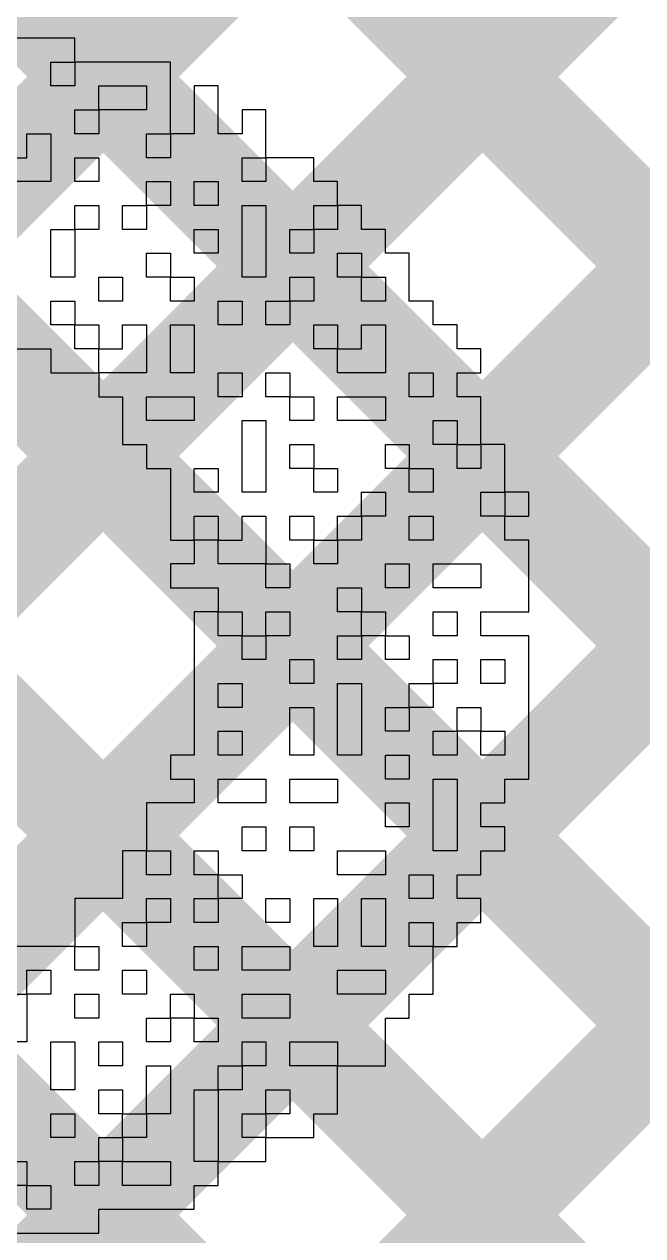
# Model space of a CAD drawing. Header units: millimetres. Extents: x 3.06 to 5.82, y 1.29 to 3.84.
# Drawn here: x 4.859 to 4.9051, y 2.3178 to 2.4081 of the extents above; entities that cross this region are included whole.
import ezdxf

# ---------------------------------------------------------------- set-up
doc = ezdxf.new("R2010")
doc.units = ezdxf.units.MM
doc.header["$MEASUREMENT"] = 0
for name, color, linetype in [('BottomLayer', 5, 'Continuous'), ('BottomOverlay', 54, 'Continuous'), ('TopLayer', 1, 'Continuous')]:
    doc.layers.add(name, color=color, linetype=linetype)

msp = doc.modelspace()

# ---------------------------------------------------------------- linework, layer by layer
at = {"layer": 'BottomLayer', "const_width": 0.008}
for points in [[(4.789, 2.328268), (5.248, 2.787268)], [(4.789, 2.299983), (5.271403, 2.782386)], [(4.789, 2.21513), (5.325389, 2.75152)], [(4.789, 2.271699), (5.263434, 2.746133)], [(4.789, 2.243415), (5.27927, 2.733685)], [(4.789, 2.508342), (5.295342, 2.002)], [(4.789, 2.480058), (5.276, 1.993058)], [(4.789, 2.451773), (5.252773, 1.988)], [(4.789, 2.423489), (5.224489, 1.988)], [(4.789, 2.395205), (5.210205, 1.974)]]:
    msp.add_lwpolyline(points, dxfattribs=at)
at = {"layer": 'BottomOverlay'}
for p, q in [((4.862786, 2.407039), (4.841406, 2.407039)), ((4.862786, 2.405257), (4.862786, 2.407039)), ((4.861005, 2.403476), (4.861005, 2.405257)), ((4.861005, 2.405257), (4.862786, 2.405257)), ((4.869913, 2.405257), (4.862786, 2.405257)), ((4.862786, 2.405257), (4.862786, 2.403476)), ((4.869913, 2.403476), (4.869913, 2.405257)), ((4.862786, 2.403476), (4.861005, 2.403476)), ((4.864568, 2.401694), (4.864568, 2.403476)), ((4.864568, 2.403476), (4.868132, 2.403476)), ((4.868132, 2.403476), (4.868132, 2.401694)), ((4.869913, 2.401694), (4.869913, 2.403476)), ((4.873477, 2.403476), (4.871695, 2.403476)), ((4.871695, 2.403476), (4.871695, 2.401694)), ((4.873477, 2.401694), (4.873477, 2.403476)), ((4.862786, 2.399912), (4.862786, 2.401694)), ((4.862786, 2.401694), (4.864568, 2.401694)), ((4.868132, 2.401694), (4.864568, 2.401694)), ((4.864568, 2.401694), (4.864568, 2.399912)), ((4.869913, 2.399912), (4.869913, 2.401694)), ((4.871695, 2.401694), (4.871695, 2.399912)), ((4.873477, 2.399912), (4.873477, 2.401694)), ((4.87704, 2.401694), (4.875259, 2.401694)), ((4.875259, 2.401694), (4.875259, 2.399912)), ((4.87704, 2.399912), (4.87704, 2.401694)), ((4.859223, 2.398131), (4.859223, 2.399912)), ((4.859223, 2.399912), (4.861005, 2.399912)), ((4.861005, 2.399912), (4.861005, 2.398131)), ((4.864568, 2.399912), (4.862786, 2.399912)), ((4.868132, 2.398131), (4.868132, 2.399912)), ((4.868132, 2.399912), (4.869913, 2.399912)), ((4.871695, 2.399912), (4.869913, 2.399912)), ((4.869913, 2.399912), (4.869913, 2.398131)), ((4.875259, 2.399912), (4.873477, 2.399912)), ((4.87704, 2.398131), (4.87704, 2.399912)), ((4.857441, 2.398131), (4.859223, 2.398131)), ((4.861005, 2.398131), (4.861005, 2.396349)), ((4.862786, 2.396349), (4.862786, 2.398131)), ((4.862786, 2.398131), (4.864568, 2.398131)), ((4.864568, 2.398131), (4.864568, 2.396349)), ((4.869913, 2.398131), (4.868132, 2.398131)), ((4.875259, 2.396349), (4.875259, 2.398131)), ((4.875259, 2.398131), (4.87704, 2.398131)), ((4.880604, 2.398131), (4.87704, 2.398131)), ((4.87704, 2.398131), (4.87704, 2.396349)), ((4.880604, 2.396349), (4.880604, 2.398131)), ((4.861005, 2.396349), (4.857441, 2.396349)), ((4.864568, 2.396349), (4.862786, 2.396349)), ((4.868132, 2.394567), (4.868132, 2.396349)), ((4.868132, 2.396349), (4.869913, 2.396349)), ((4.869913, 2.396349), (4.869913, 2.394567)), ((4.871695, 2.394567), (4.871695, 2.396349)), ((4.871695, 2.396349), (4.873477, 2.396349)), ((4.873477, 2.396349), (4.873477, 2.394567)), ((4.87704, 2.396349), (4.875259, 2.396349)), ((4.882385, 2.396349), (4.880604, 2.396349)), ((4.882385, 2.394567), (4.882385, 2.396349)), ((4.862786, 2.392785), (4.862786, 2.394567)), ((4.862786, 2.394567), (4.864568, 2.394567)), ((4.864568, 2.394567), (4.864568, 2.392785)), ((4.86635, 2.392785), (4.86635, 2.394567)), ((4.86635, 2.394567), (4.868132, 2.394567)), ((4.869913, 2.394567), (4.868132, 2.394567)), ((4.868132, 2.394567), (4.868132, 2.392785)), ((4.873477, 2.394567), (4.871695, 2.394567)), ((4.875259, 2.392785), (4.875259, 2.394567)), ((4.875259, 2.394567), (4.87704, 2.394567)), ((4.87704, 2.394567), (4.87704, 2.392785)), ((4.880604, 2.392785), (4.880604, 2.394567)), ((4.880604, 2.394567), (4.882385, 2.394567)), ((4.884167, 2.394567), (4.882385, 2.394567)), ((4.882385, 2.394567), (4.882385, 2.392785)), ((4.884167, 2.392785), (4.884167, 2.394567)), ((4.861005, 2.391004), (4.861005, 2.392785)), ((4.861005, 2.392785), (4.862786, 2.392785)), ((4.864568, 2.392785), (4.862786, 2.392785)), ((4.862786, 2.392785), (4.862786, 2.391004)), ((4.868132, 2.392785), (4.86635, 2.392785)), ((4.871695, 2.391004), (4.871695, 2.392785)), ((4.871695, 2.392785), (4.873477, 2.392785)), ((4.873477, 2.392785), (4.873477, 2.391004)), ((4.875259, 2.391004), (4.875259, 2.392785)), ((4.87704, 2.392785), (4.87704, 2.391004)), ((4.878822, 2.391004), (4.878822, 2.392785)), ((4.878822, 2.392785), (4.880604, 2.392785)), ((4.882385, 2.392785), (4.880604, 2.392785)), ((4.880604, 2.392785), (4.880604, 2.391004)), ((4.885949, 2.392785), (4.884167, 2.392785)), ((4.885949, 2.391004), (4.885949, 2.392785)), ((4.861005, 2.389222), (4.861005, 2.391004)), ((4.862786, 2.391004), (4.862786, 2.389222)), ((4.868132, 2.389222), (4.868132, 2.391004)), ((4.868132, 2.391004), (4.869913, 2.391004)), ((4.869913, 2.391004), (4.869913, 2.389222)), ((4.873477, 2.391004), (4.871695, 2.391004)), ((4.875259, 2.389222), (4.875259, 2.391004)), ((4.87704, 2.391004), (4.87704, 2.389222)), ((4.880604, 2.391004), (4.878822, 2.391004)), ((4.882385, 2.389222), (4.882385, 2.391004)), ((4.882385, 2.391004), (4.884167, 2.391004)), ((4.884167, 2.391004), (4.884167, 2.389222)), ((4.887731, 2.391004), (4.885949, 2.391004)), ((4.887731, 2.389222), (4.887731, 2.391004)), ((4.862786, 2.389222), (4.861005, 2.389222)), ((4.864568, 2.38744), (4.864568, 2.389222)), ((4.864568, 2.389222), (4.86635, 2.389222)), ((4.86635, 2.389222), (4.86635, 2.38744)), ((4.869913, 2.389222), (4.868132, 2.389222)), ((4.869913, 2.38744), (4.869913, 2.389222)), ((4.869913, 2.389222), (4.871695, 2.389222)), ((4.871695, 2.389222), (4.871695, 2.38744)), ((4.87704, 2.389222), (4.875259, 2.389222)), ((4.878822, 2.38744), (4.878822, 2.389222)), ((4.878822, 2.389222), (4.880604, 2.389222)), ((4.880604, 2.389222), (4.880604, 2.38744)), ((4.884167, 2.389222), (4.882385, 2.389222)), ((4.884167, 2.38744), (4.884167, 2.389222)), ((4.884167, 2.389222), (4.885949, 2.389222)), ((4.885949, 2.389222), (4.885949, 2.38744)), ((4.887731, 2.38744), (4.887731, 2.389222)), ((4.861005, 2.385658), (4.861005, 2.38744)), ((4.861005, 2.38744), (4.862786, 2.38744)), ((4.862786, 2.38744), (4.862786, 2.385658)), ((4.86635, 2.38744), (4.864568, 2.38744)), ((4.871695, 2.38744), (4.869913, 2.38744)), ((4.873477, 2.385658), (4.873477, 2.38744)), ((4.873477, 2.38744), (4.875259, 2.38744)), ((4.875259, 2.38744), (4.875259, 2.385658)), ((4.87704, 2.385658), (4.87704, 2.38744)), ((4.87704, 2.38744), (4.878822, 2.38744)), ((4.880604, 2.38744), (4.878822, 2.38744)), ((4.878822, 2.38744), (4.878822, 2.385658)), ((4.885949, 2.38744), (4.884167, 2.38744)), ((4.889512, 2.38744), (4.887731, 2.38744)), ((4.889512, 2.385658), (4.889512, 2.38744)), ((4.862786, 2.385658), (4.861005, 2.385658)), ((4.862786, 2.383877), (4.862786, 2.385658)), ((4.862786, 2.385658), (4.864568, 2.385658)), ((4.864568, 2.385658), (4.864568, 2.383877)), ((4.86635, 2.383877), (4.86635, 2.385658)), ((4.86635, 2.385658), (4.868132, 2.385658)), ((4.868132, 2.385658), (4.868132, 2.383877)), ((4.869913, 2.383877), (4.869913, 2.385658)), ((4.869913, 2.385658), (4.871695, 2.385658)), ((4.871695, 2.385658), (4.871695, 2.383877)), ((4.875259, 2.385658), (4.873477, 2.385658)), ((4.878822, 2.385658), (4.87704, 2.385658)), ((4.880604, 2.383877), (4.880604, 2.385658)), ((4.880604, 2.385658), (4.882385, 2.385658)), ((4.882385, 2.385658), (4.882385, 2.383877)), ((4.884167, 2.383877), (4.884167, 2.385658)), ((4.884167, 2.385658), (4.885949, 2.385658)), ((4.885949, 2.385658), (4.885949, 2.383877)), ((4.891294, 2.385658), (4.889512, 2.385658)), ((4.891294, 2.383877), (4.891294, 2.385658)), ((4.857441, 2.383877), (4.861005, 2.383877)), ((4.861005, 2.383877), (4.861005, 2.382095)), ((4.864568, 2.383877), (4.862786, 2.383877)), ((4.864568, 2.382095), (4.864568, 2.383877)), ((4.864568, 2.383877), (4.86635, 2.383877)), ((4.868132, 2.383877), (4.868132, 2.382095)), ((4.869913, 2.382095), (4.869913, 2.383877)), ((4.871695, 2.383877), (4.871695, 2.382095)), ((4.882385, 2.383877), (4.880604, 2.383877)), ((4.882385, 2.382095), (4.882385, 2.383877)), ((4.882385, 2.383877), (4.884167, 2.383877)), ((4.885949, 2.383877), (4.885949, 2.382095)), ((4.893076, 2.383877), (4.891294, 2.383877)), ((4.893076, 2.382095), (4.893076, 2.383877)), ((4.861005, 2.382095), (4.864568, 2.382095)), ((4.868132, 2.382095), (4.864568, 2.382095)), ((4.864568, 2.382095), (4.864568, 2.380313)), ((4.871695, 2.382095), (4.869913, 2.382095)), ((4.873477, 2.380313), (4.873477, 2.382095)), ((4.873477, 2.382095), (4.875259, 2.382095)), ((4.875259, 2.382095), (4.875259, 2.380313)), ((4.87704, 2.380313), (4.87704, 2.382095)), ((4.87704, 2.382095), (4.878822, 2.382095)), ((4.878822, 2.382095), (4.878822, 2.380313)), ((4.885949, 2.382095), (4.882385, 2.382095)), ((4.887731, 2.380313), (4.887731, 2.382095)), ((4.887731, 2.382095), (4.889512, 2.382095)), ((4.889512, 2.382095), (4.889512, 2.380313)), ((4.891294, 2.380313), (4.891294, 2.382095)), ((4.891294, 2.382095), (4.893076, 2.382095)), ((4.864568, 2.380313), (4.86635, 2.380313)), ((4.86635, 2.380313), (4.86635, 2.378531)), ((4.868132, 2.378531), (4.868132, 2.380313)), ((4.868132, 2.380313), (4.871695, 2.380313)), ((4.871695, 2.380313), (4.871695, 2.378531)), ((4.875259, 2.380313), (4.873477, 2.380313)), ((4.878822, 2.380313), (4.87704, 2.380313)), ((4.878822, 2.378531), (4.878822, 2.380313)), ((4.878822, 2.380313), (4.880604, 2.380313)), ((4.880604, 2.380313), (4.880604, 2.378531)), ((4.882385, 2.378531), (4.882385, 2.380313)), ((4.882385, 2.380313), (4.885949, 2.380313)), ((4.885949, 2.380313), (4.885949, 2.378531)), ((4.889512, 2.380313), (4.887731, 2.380313)), ((4.893076, 2.380313), (4.891294, 2.380313)), ((4.893076, 2.378531), (4.893076, 2.380313)), ((4.86635, 2.378531), (4.86635, 2.37675)), ((4.871695, 2.378531), (4.868132, 2.378531)), ((4.875259, 2.37675), (4.875259, 2.378531)), ((4.875259, 2.378531), (4.87704, 2.378531)), ((4.87704, 2.378531), (4.87704, 2.37675)), ((4.880604, 2.378531), (4.878822, 2.378531)), ((4.885949, 2.378531), (4.882385, 2.378531)), ((4.889512, 2.37675), (4.889512, 2.378531)), ((4.889512, 2.378531), (4.891294, 2.378531)), ((4.891294, 2.378531), (4.891294, 2.37675)), ((4.893076, 2.37675), (4.893076, 2.378531)), ((4.86635, 2.37675), (4.868132, 2.37675)), ((4.868132, 2.37675), (4.868132, 2.374968)), ((4.875259, 2.374968), (4.875259, 2.37675)), ((4.87704, 2.37675), (4.87704, 2.374968)), ((4.878822, 2.374968), (4.878822, 2.37675)), ((4.878822, 2.37675), (4.880604, 2.37675)), ((4.880604, 2.37675), (4.880604, 2.374968)), ((4.885949, 2.374968), (4.885949, 2.37675)), ((4.885949, 2.37675), (4.887731, 2.37675)), ((4.887731, 2.37675), (4.887731, 2.374968)), ((4.891294, 2.37675), (4.889512, 2.37675)), ((4.891294, 2.374968), (4.891294, 2.37675)), ((4.891294, 2.37675), (4.893076, 2.37675)), ((4.894857, 2.37675), (4.893076, 2.37675)), ((4.893076, 2.37675), (4.893076, 2.374968)), ((4.894857, 2.374968), (4.894857, 2.37675)), ((4.868132, 2.374968), (4.869913, 2.374968)), ((4.869913, 2.374968), (4.869913, 2.373186)), ((4.871695, 2.373186), (4.871695, 2.374968)), ((4.871695, 2.374968), (4.873477, 2.374968)), ((4.873477, 2.374968), (4.873477, 2.373186)), ((4.875259, 2.373186), (4.875259, 2.374968)), ((4.87704, 2.374968), (4.87704, 2.373186)), ((4.880604, 2.374968), (4.878822, 2.374968)), ((4.880604, 2.373186), (4.880604, 2.374968)), ((4.880604, 2.374968), (4.882385, 2.374968)), ((4.882385, 2.374968), (4.882385, 2.373186)), ((4.887731, 2.374968), (4.885949, 2.374968)), ((4.887731, 2.373186), (4.887731, 2.374968)), ((4.887731, 2.374968), (4.889512, 2.374968)), ((4.889512, 2.374968), (4.889512, 2.373186)), ((4.893076, 2.374968), (4.891294, 2.374968)), ((4.894857, 2.373186), (4.894857, 2.374968)), ((4.869913, 2.373186), (4.869913, 2.371405)), ((4.873477, 2.373186), (4.871695, 2.373186)), ((4.87704, 2.373186), (4.875259, 2.373186)), ((4.882385, 2.373186), (4.880604, 2.373186)), ((4.884167, 2.371405), (4.884167, 2.373186)), ((4.884167, 2.373186), (4.885949, 2.373186)), ((4.885949, 2.373186), (4.885949, 2.371405)), ((4.889512, 2.373186), (4.887731, 2.373186)), ((4.893076, 2.371405), (4.893076, 2.373186)), ((4.893076, 2.373186), (4.894857, 2.373186)), ((4.896639, 2.373186), (4.894857, 2.373186)), ((4.894857, 2.373186), (4.894857, 2.371405)), ((4.896639, 2.371405), (4.896639, 2.373186)), ((4.869913, 2.371405), (4.869913, 2.369623)), ((4.871695, 2.369623), (4.871695, 2.371405)), ((4.871695, 2.371405), (4.873477, 2.371405)), ((4.873477, 2.371405), (4.873477, 2.369623)), ((4.875259, 2.369623), (4.875259, 2.371405)), ((4.875259, 2.371405), (4.87704, 2.371405)), ((4.87704, 2.371405), (4.87704, 2.369623)), ((4.878822, 2.369623), (4.878822, 2.371405)), ((4.878822, 2.371405), (4.880604, 2.371405)), ((4.880604, 2.371405), (4.880604, 2.369623)), ((4.882385, 2.369623), (4.882385, 2.371405)), ((4.882385, 2.371405), (4.884167, 2.371405)), ((4.885949, 2.371405), (4.884167, 2.371405)), ((4.884167, 2.371405), (4.884167, 2.369623)), ((4.887731, 2.369623), (4.887731, 2.371405)), ((4.887731, 2.371405), (4.889512, 2.371405)), ((4.889512, 2.371405), (4.889512, 2.369623)), ((4.894857, 2.371405), (4.893076, 2.371405)), ((4.894857, 2.369623), (4.894857, 2.371405)), ((4.894857, 2.371405), (4.896639, 2.371405)), ((4.869913, 2.369623), (4.871695, 2.369623)), ((4.873477, 2.369623), (4.871695, 2.369623)), ((4.871695, 2.369623), (4.871695, 2.367841)), ((4.873477, 2.367841), (4.873477, 2.369623)), ((4.873477, 2.369623), (4.875259, 2.369623)), ((4.87704, 2.369623), (4.87704, 2.367841)), ((4.880604, 2.369623), (4.878822, 2.369623)), ((4.880604, 2.367841), (4.880604, 2.369623)), ((4.880604, 2.369623), (4.882385, 2.369623)), ((4.884167, 2.369623), (4.882385, 2.369623)), ((4.882385, 2.369623), (4.882385, 2.367841)), ((4.889512, 2.369623), (4.887731, 2.369623)), ((4.896639, 2.369623), (4.894857, 2.369623)), ((4.896639, 2.367841), (4.896639, 2.369623)), ((4.871695, 2.367841), (4.869913, 2.367841)), ((4.869913, 2.367841), (4.869913, 2.366059)), ((4.87704, 2.367841), (4.873477, 2.367841)), ((4.87704, 2.366059), (4.87704, 2.367841)), ((4.87704, 2.367841), (4.878822, 2.367841)), ((4.878822, 2.367841), (4.878822, 2.366059)), ((4.882385, 2.367841), (4.880604, 2.367841)), ((4.885949, 2.366059), (4.885949, 2.367841)), ((4.885949, 2.367841), (4.887731, 2.367841)), ((4.887731, 2.367841), (4.887731, 2.366059)), ((4.889512, 2.366059), (4.889512, 2.367841)), ((4.889512, 2.367841), (4.893076, 2.367841)), ((4.893076, 2.367841), (4.893076, 2.366059)), ((4.896639, 2.366059), (4.896639, 2.367841)), ((4.869913, 2.366059), (4.873477, 2.366059)), ((4.873477, 2.366059), (4.873477, 2.364278)), ((4.878822, 2.366059), (4.87704, 2.366059)), ((4.882385, 2.364278), (4.882385, 2.366059)), ((4.882385, 2.366059), (4.884167, 2.366059)), ((4.884167, 2.366059), (4.884167, 2.364278)), ((4.887731, 2.366059), (4.885949, 2.366059)), ((4.893076, 2.366059), (4.889512, 2.366059)), ((4.896639, 2.364278), (4.896639, 2.366059)), ((4.873477, 2.364278), (4.871695, 2.364278)), ((4.871695, 2.364278), (4.871695, 2.362496)), ((4.873477, 2.362496), (4.873477, 2.364278)), ((4.873477, 2.364278), (4.875259, 2.364278)), ((4.875259, 2.364278), (4.875259, 2.362496)), ((4.87704, 2.362496), (4.87704, 2.364278)), ((4.87704, 2.364278), (4.878822, 2.364278)), ((4.878822, 2.364278), (4.878822, 2.362496)), ((4.884167, 2.364278), (4.882385, 2.364278)), ((4.884167, 2.362496), (4.884167, 2.364278)), ((4.884167, 2.364278), (4.885949, 2.364278)), ((4.885949, 2.364278), (4.885949, 2.362496)), ((4.889512, 2.362496), (4.889512, 2.364278)), ((4.889512, 2.364278), (4.891294, 2.364278)), ((4.891294, 2.364278), (4.891294, 2.362496)), ((4.893076, 2.362496), (4.893076, 2.364278)), ((4.893076, 2.364278), (4.896639, 2.364278)), ((4.871695, 2.362496), (4.871695, 2.360714)), ((4.875259, 2.362496), (4.873477, 2.362496)), ((4.875259, 2.360714), (4.875259, 2.362496)), ((4.875259, 2.362496), (4.87704, 2.362496)), ((4.878822, 2.362496), (4.87704, 2.362496)), ((4.87704, 2.362496), (4.87704, 2.360714)), ((4.882385, 2.360714), (4.882385, 2.362496)), ((4.882385, 2.362496), (4.884167, 2.362496)), ((4.885949, 2.362496), (4.884167, 2.362496)), ((4.884167, 2.362496), (4.884167, 2.360714)), ((4.885949, 2.360714), (4.885949, 2.362496)), ((4.885949, 2.362496), (4.887731, 2.362496)), ((4.887731, 2.362496), (4.887731, 2.360714)), ((4.891294, 2.362496), (4.889512, 2.362496)), ((4.896639, 2.362496), (4.893076, 2.362496)), ((4.896639, 2.360714), (4.896639, 2.362496)), ((4.871695, 2.360714), (4.871695, 2.358932)), ((4.87704, 2.360714), (4.875259, 2.360714)), ((4.878822, 2.358932), (4.878822, 2.360714)), ((4.878822, 2.360714), (4.880604, 2.360714)), ((4.880604, 2.360714), (4.880604, 2.358932)), ((4.884167, 2.360714), (4.882385, 2.360714)), ((4.887731, 2.360714), (4.885949, 2.360714)), ((4.889512, 2.358932), (4.889512, 2.360714)), ((4.889512, 2.360714), (4.891294, 2.360714)), ((4.891294, 2.360714), (4.891294, 2.358932)), ((4.893076, 2.358932), (4.893076, 2.360714)), ((4.893076, 2.360714), (4.894857, 2.360714)), ((4.894857, 2.360714), (4.894857, 2.358932)), ((4.896639, 2.358932), (4.896639, 2.360714)), ((4.871695, 2.358932), (4.871695, 2.357151)), ((4.873477, 2.357151), (4.873477, 2.358932)), ((4.873477, 2.358932), (4.875259, 2.358932)), ((4.875259, 2.358932), (4.875259, 2.357151)), ((4.880604, 2.358932), (4.878822, 2.358932)), ((4.882385, 2.357151), (4.882385, 2.358932)), ((4.882385, 2.358932), (4.884167, 2.358932)), ((4.884167, 2.358932), (4.884167, 2.357151)), ((4.887731, 2.357151), (4.887731, 2.358932)), ((4.887731, 2.358932), (4.889512, 2.358932)), ((4.891294, 2.358932), (4.889512, 2.358932)), ((4.889512, 2.358932), (4.889512, 2.357151)), ((4.894857, 2.358932), (4.893076, 2.358932)), ((4.896639, 2.357151), (4.896639, 2.358932)), ((4.871695, 2.357151), (4.871695, 2.355369)), ((4.875259, 2.357151), (4.873477, 2.357151)), ((4.878822, 2.355369), (4.878822, 2.357151)), ((4.878822, 2.357151), (4.880604, 2.357151)), ((4.880604, 2.357151), (4.880604, 2.355369)), ((4.882385, 2.355369), (4.882385, 2.357151)), ((4.884167, 2.357151), (4.884167, 2.355369)), ((4.885949, 2.355369), (4.885949, 2.357151)), ((4.885949, 2.357151), (4.887731, 2.357151)), ((4.889512, 2.357151), (4.887731, 2.357151)), ((4.887731, 2.357151), (4.887731, 2.355369)), ((4.891294, 2.355369), (4.891294, 2.357151)), ((4.891294, 2.357151), (4.893076, 2.357151)), ((4.893076, 2.357151), (4.893076, 2.355369)), ((4.896639, 2.355369), (4.896639, 2.357151)), ((4.871695, 2.355369), (4.871695, 2.353587)), ((4.873477, 2.353587), (4.873477, 2.355369)), ((4.873477, 2.355369), (4.875259, 2.355369)), ((4.875259, 2.355369), (4.875259, 2.353587)), ((4.878822, 2.353587), (4.878822, 2.355369)), ((4.880604, 2.355369), (4.880604, 2.353587)), ((4.882385, 2.353587), (4.882385, 2.355369)), ((4.884167, 2.355369), (4.884167, 2.353587)), ((4.887731, 2.355369), (4.885949, 2.355369)), ((4.889512, 2.353587), (4.889512, 2.355369)), ((4.889512, 2.355369), (4.891294, 2.355369)), ((4.893076, 2.355369), (4.891294, 2.355369)), ((4.891294, 2.355369), (4.891294, 2.353587)), ((4.893076, 2.353587), (4.893076, 2.355369)), ((4.893076, 2.355369), (4.894857, 2.355369)), ((4.894857, 2.355369), (4.894857, 2.353587)), ((4.896639, 2.353587), (4.896639, 2.355369)), ((4.871695, 2.353587), (4.869913, 2.353587)), ((4.869913, 2.353587), (4.869913, 2.351805)), ((4.875259, 2.353587), (4.873477, 2.353587)), ((4.880604, 2.353587), (4.878822, 2.353587)), ((4.884167, 2.353587), (4.882385, 2.353587)), ((4.885949, 2.351805), (4.885949, 2.353587)), ((4.885949, 2.353587), (4.887731, 2.353587)), ((4.887731, 2.353587), (4.887731, 2.351805)), ((4.891294, 2.353587), (4.889512, 2.353587)), ((4.894857, 2.353587), (4.893076, 2.353587)), ((4.896639, 2.351805), (4.896639, 2.353587)), ((4.869913, 2.351805), (4.871695, 2.351805)), ((4.871695, 2.351805), (4.871695, 2.350024)), ((4.873477, 2.350024), (4.873477, 2.351805)), ((4.873477, 2.351805), (4.87704, 2.351805)), ((4.87704, 2.351805), (4.87704, 2.350024)), ((4.878822, 2.350024), (4.878822, 2.351805)), ((4.878822, 2.351805), (4.882385, 2.351805)), ((4.882385, 2.351805), (4.882385, 2.350024)), ((4.887731, 2.351805), (4.885949, 2.351805)), ((4.889512, 2.350024), (4.889512, 2.351805)), ((4.889512, 2.351805), (4.891294, 2.351805)), ((4.891294, 2.351805), (4.891294, 2.350024)), ((4.894857, 2.350024), (4.894857, 2.351805)), ((4.894857, 2.351805), (4.896639, 2.351805)), ((4.871695, 2.350024), (4.868132, 2.350024)), ((4.868132, 2.350024), (4.868132, 2.348242)), ((4.87704, 2.350024), (4.873477, 2.350024)), ((4.882385, 2.350024), (4.878822, 2.350024)), ((4.885949, 2.348242), (4.885949, 2.350024)), ((4.885949, 2.350024), (4.887731, 2.350024)), ((4.887731, 2.350024), (4.887731, 2.348242)), ((4.889512, 2.348242), (4.889512, 2.350024)), ((4.891294, 2.350024), (4.891294, 2.348242)), ((4.893076, 2.348242), (4.893076, 2.350024)), ((4.893076, 2.350024), (4.894857, 2.350024)), ((4.868132, 2.348242), (4.868132, 2.34646)), ((4.875259, 2.34646), (4.875259, 2.348242)), ((4.875259, 2.348242), (4.87704, 2.348242)), ((4.87704, 2.348242), (4.87704, 2.34646)), ((4.878822, 2.34646), (4.878822, 2.348242)), ((4.878822, 2.348242), (4.880604, 2.348242)), ((4.880604, 2.348242), (4.880604, 2.34646)), ((4.887731, 2.348242), (4.885949, 2.348242)), ((4.889512, 2.34646), (4.889512, 2.348242)), ((4.891294, 2.348242), (4.891294, 2.34646)), ((4.894857, 2.348242), (4.893076, 2.348242)), ((4.894857, 2.34646), (4.894857, 2.348242)), ((4.868132, 2.34646), (4.86635, 2.34646)), ((4.86635, 2.34646), (4.86635, 2.344679)), ((4.868132, 2.344679), (4.868132, 2.34646)), ((4.868132, 2.34646), (4.869913, 2.34646)), ((4.869913, 2.34646), (4.869913, 2.344679)), ((4.871695, 2.344679), (4.871695, 2.34646)), ((4.871695, 2.34646), (4.873477, 2.34646)), ((4.873477, 2.34646), (4.873477, 2.344679)), ((4.87704, 2.34646), (4.875259, 2.34646)), ((4.880604, 2.34646), (4.878822, 2.34646)), ((4.882385, 2.344679), (4.882385, 2.34646)), ((4.882385, 2.34646), (4.885949, 2.34646)), ((4.885949, 2.34646), (4.885949, 2.344679)), ((4.891294, 2.34646), (4.889512, 2.34646)), ((4.893076, 2.344679), (4.893076, 2.34646)), ((4.893076, 2.34646), (4.894857, 2.34646)), ((4.86635, 2.344679), (4.86635, 2.342897)), ((4.869913, 2.344679), (4.868132, 2.344679)), ((4.873477, 2.344679), (4.871695, 2.344679)), ((4.873477, 2.342897), (4.873477, 2.344679)), ((4.873477, 2.344679), (4.875259, 2.344679)), ((4.875259, 2.344679), (4.875259, 2.342897)), ((4.885949, 2.344679), (4.882385, 2.344679)), ((4.887731, 2.342897), (4.887731, 2.344679)), ((4.887731, 2.344679), (4.889512, 2.344679)), ((4.889512, 2.344679), (4.889512, 2.342897)), ((4.891294, 2.342897), (4.891294, 2.344679)), ((4.891294, 2.344679), (4.893076, 2.344679)), ((4.86635, 2.342897), (4.862786, 2.342897)), ((4.862786, 2.342897), (4.862786, 2.341115)), ((4.868132, 2.341115), (4.868132, 2.342897)), ((4.868132, 2.342897), (4.869913, 2.342897)), ((4.869913, 2.342897), (4.869913, 2.341115)), ((4.871695, 2.341115), (4.871695, 2.342897)), ((4.871695, 2.342897), (4.873477, 2.342897)), ((4.875259, 2.342897), (4.873477, 2.342897)), ((4.873477, 2.342897), (4.873477, 2.341115)), ((4.87704, 2.341115), (4.87704, 2.342897)), ((4.87704, 2.342897), (4.878822, 2.342897)), ((4.878822, 2.342897), (4.878822, 2.341115)), ((4.880604, 2.341115), (4.880604, 2.342897)), ((4.880604, 2.342897), (4.882385, 2.342897)), ((4.882385, 2.342897), (4.882385, 2.341115)), ((4.884167, 2.341115), (4.884167, 2.342897)), ((4.884167, 2.342897), (4.885949, 2.342897)), ((4.885949, 2.342897), (4.885949, 2.341115)), ((4.889512, 2.342897), (4.887731, 2.342897)), ((4.893076, 2.342897), (4.891294, 2.342897)), ((4.893076, 2.341115), (4.893076, 2.342897)), ((4.862786, 2.341115), (4.862786, 2.339333)), ((4.86635, 2.339333), (4.86635, 2.341115)), ((4.86635, 2.341115), (4.868132, 2.341115)), ((4.869913, 2.341115), (4.868132, 2.341115)), ((4.868132, 2.341115), (4.868132, 2.339333)), ((4.873477, 2.341115), (4.871695, 2.341115)), ((4.878822, 2.341115), (4.87704, 2.341115)), ((4.880604, 2.339333), (4.880604, 2.341115)), ((4.882385, 2.341115), (4.882385, 2.339333)), ((4.884167, 2.339333), (4.884167, 2.341115)), ((4.885949, 2.341115), (4.885949, 2.339333)), ((4.887731, 2.339333), (4.887731, 2.341115)), ((4.887731, 2.341115), (4.889512, 2.341115)), ((4.889512, 2.341115), (4.889512, 2.339333)), ((4.891294, 2.339333), (4.891294, 2.341115)), ((4.891294, 2.341115), (4.893076, 2.341115)), ((4.862786, 2.339333), (4.855659, 2.339333)), ((4.862786, 2.337552), (4.862786, 2.339333)), ((4.862786, 2.339333), (4.864568, 2.339333)), ((4.864568, 2.339333), (4.864568, 2.337552)), ((4.868132, 2.339333), (4.86635, 2.339333)), ((4.871695, 2.337552), (4.871695, 2.339333)), ((4.871695, 2.339333), (4.873477, 2.339333)), ((4.873477, 2.339333), (4.873477, 2.337552)), ((4.875259, 2.337552), (4.875259, 2.339333)), ((4.875259, 2.339333), (4.878822, 2.339333)), ((4.878822, 2.339333), (4.878822, 2.337552)), ((4.882385, 2.339333), (4.880604, 2.339333)), ((4.885949, 2.339333), (4.884167, 2.339333)), ((4.889512, 2.339333), (4.887731, 2.339333)), ((4.889512, 2.337552), (4.889512, 2.339333)), ((4.889512, 2.339333), (4.891294, 2.339333)), ((4.859223, 2.33577), (4.859223, 2.337552)), ((4.859223, 2.337552), (4.861005, 2.337552)), ((4.861005, 2.337552), (4.861005, 2.33577)), ((4.864568, 2.337552), (4.862786, 2.337552)), ((4.86635, 2.33577), (4.86635, 2.337552)), ((4.86635, 2.337552), (4.868132, 2.337552)), ((4.868132, 2.337552), (4.868132, 2.33577)), ((4.873477, 2.337552), (4.871695, 2.337552)), ((4.878822, 2.337552), (4.875259, 2.337552)), ((4.882385, 2.33577), (4.882385, 2.337552)), ((4.882385, 2.337552), (4.885949, 2.337552)), ((4.885949, 2.337552), (4.885949, 2.33577)), ((4.889512, 2.33577), (4.889512, 2.337552)), ((4.857441, 2.33577), (4.859223, 2.33577)), ((4.861005, 2.33577), (4.859223, 2.33577)), ((4.859223, 2.33577), (4.859223, 2.333988)), ((4.862786, 2.333988), (4.862786, 2.33577)), ((4.862786, 2.33577), (4.864568, 2.33577)), ((4.864568, 2.33577), (4.864568, 2.333988)), ((4.868132, 2.33577), (4.86635, 2.33577)), ((4.869913, 2.333988), (4.869913, 2.33577)), ((4.869913, 2.33577), (4.871695, 2.33577)), ((4.871695, 2.33577), (4.871695, 2.333988)), ((4.875259, 2.333988), (4.875259, 2.33577)), ((4.875259, 2.33577), (4.878822, 2.33577)), ((4.878822, 2.33577), (4.878822, 2.333988)), ((4.885949, 2.33577), (4.882385, 2.33577)), ((4.887731, 2.333988), (4.887731, 2.33577)), ((4.887731, 2.33577), (4.889512, 2.33577)), ((4.859223, 2.333988), (4.859223, 2.332206)), ((4.864568, 2.333988), (4.862786, 2.333988)), ((4.868132, 2.332206), (4.868132, 2.333988)), ((4.868132, 2.333988), (4.869913, 2.333988)), ((4.871695, 2.333988), (4.869913, 2.333988)), ((4.869913, 2.333988), (4.869913, 2.332206)), ((4.871695, 2.332206), (4.871695, 2.333988)), ((4.871695, 2.333988), (4.873477, 2.333988)), ((4.873477, 2.333988), (4.873477, 2.332206)), ((4.878822, 2.333988), (4.875259, 2.333988)), ((4.885949, 2.332206), (4.885949, 2.333988)), ((4.885949, 2.333988), (4.887731, 2.333988)), ((4.859223, 2.332206), (4.857441, 2.332206)), ((4.861005, 2.330425), (4.861005, 2.332206)), ((4.861005, 2.332206), (4.862786, 2.332206)), ((4.862786, 2.332206), (4.862786, 2.330425)), ((4.864568, 2.330425), (4.864568, 2.332206)), ((4.864568, 2.332206), (4.86635, 2.332206)), ((4.86635, 2.332206), (4.86635, 2.330425)), ((4.869913, 2.332206), (4.868132, 2.332206)), ((4.873477, 2.332206), (4.871695, 2.332206)), ((4.875259, 2.330425), (4.875259, 2.332206)), ((4.875259, 2.332206), (4.87704, 2.332206)), ((4.87704, 2.332206), (4.87704, 2.330425)), ((4.878822, 2.330425), (4.878822, 2.332206)), ((4.878822, 2.332206), (4.882385, 2.332206)), ((4.882385, 2.332206), (4.882385, 2.330425)), ((4.885949, 2.330425), (4.885949, 2.332206)), ((4.861005, 2.328643), (4.861005, 2.330425)), ((4.862786, 2.330425), (4.862786, 2.328643)), ((4.86635, 2.330425), (4.864568, 2.330425)), ((4.868132, 2.328643), (4.868132, 2.330425)), ((4.868132, 2.330425), (4.869913, 2.330425)), ((4.869913, 2.330425), (4.869913, 2.328643)), ((4.873477, 2.328643), (4.873477, 2.330425)), ((4.873477, 2.330425), (4.875259, 2.330425)), ((4.87704, 2.330425), (4.875259, 2.330425)), ((4.875259, 2.330425), (4.875259, 2.328643)), ((4.882385, 2.330425), (4.878822, 2.330425)), ((4.882385, 2.328643), (4.882385, 2.330425)), ((4.882385, 2.330425), (4.885949, 2.330425)), ((4.862786, 2.328643), (4.861005, 2.328643)), ((4.864568, 2.326861), (4.864568, 2.328643)), ((4.864568, 2.328643), (4.86635, 2.328643)), ((4.86635, 2.328643), (4.86635, 2.326861)), ((4.868132, 2.326861), (4.868132, 2.328643)), ((4.869913, 2.328643), (4.869913, 2.326861)), ((4.871695, 2.326861), (4.871695, 2.328643)), ((4.871695, 2.328643), (4.873477, 2.328643)), ((4.875259, 2.328643), (4.873477, 2.328643)), ((4.873477, 2.328643), (4.873477, 2.326861)), ((4.87704, 2.326861), (4.87704, 2.328643)), ((4.87704, 2.328643), (4.878822, 2.328643)), ((4.878822, 2.328643), (4.878822, 2.326861)), ((4.882385, 2.326861), (4.882385, 2.328643)), ((4.861005, 2.32508), (4.861005, 2.326861)), ((4.861005, 2.326861), (4.862786, 2.326861)), ((4.862786, 2.326861), (4.862786, 2.32508)), ((4.86635, 2.326861), (4.864568, 2.326861)), ((4.86635, 2.32508), (4.86635, 2.326861)), ((4.86635, 2.326861), (4.868132, 2.326861)), ((4.869913, 2.326861), (4.868132, 2.326861)), ((4.868132, 2.326861), (4.868132, 2.32508)), ((4.871695, 2.32508), (4.871695, 2.326861)), ((4.873477, 2.326861), (4.873477, 2.32508)), ((4.875259, 2.32508), (4.875259, 2.326861)), ((4.875259, 2.326861), (4.87704, 2.326861)), ((4.878822, 2.326861), (4.87704, 2.326861)), ((4.87704, 2.326861), (4.87704, 2.32508)), ((4.880604, 2.32508), (4.880604, 2.326861)), ((4.880604, 2.326861), (4.882385, 2.326861)), ((4.862786, 2.32508), (4.861005, 2.32508)), ((4.864568, 2.323298), (4.864568, 2.32508)), ((4.864568, 2.32508), (4.86635, 2.32508)), ((4.868132, 2.32508), (4.86635, 2.32508)), ((4.86635, 2.32508), (4.86635, 2.323298)), ((4.871695, 2.323298), (4.871695, 2.32508)), ((4.873477, 2.32508), (4.873477, 2.323298)), ((4.87704, 2.32508), (4.875259, 2.32508)), ((4.87704, 2.323298), (4.87704, 2.32508)), ((4.87704, 2.32508), (4.880604, 2.32508)), ((4.857441, 2.323298), (4.859223, 2.323298)), ((4.859223, 2.323298), (4.859223, 2.321516)), ((4.862786, 2.321516), (4.862786, 2.323298)), ((4.862786, 2.323298), (4.864568, 2.323298)), ((4.86635, 2.323298), (4.864568, 2.323298)), ((4.864568, 2.323298), (4.864568, 2.321516)), ((4.86635, 2.321516), (4.86635, 2.323298)), ((4.86635, 2.323298), (4.869913, 2.323298)), ((4.869913, 2.323298), (4.869913, 2.321516)), ((4.873477, 2.323298), (4.871695, 2.323298)), ((4.873477, 2.321516), (4.873477, 2.323298)), ((4.873477, 2.323298), (4.87704, 2.323298)), ((4.859223, 2.321516), (4.857441, 2.321516)), ((4.859223, 2.319734), (4.859223, 2.321516)), ((4.859223, 2.321516), (4.861005, 2.321516)), ((4.861005, 2.321516), (4.861005, 2.319734)), ((4.864568, 2.321516), (4.862786, 2.321516)), ((4.869913, 2.321516), (4.86635, 2.321516)), ((4.871695, 2.319734), (4.871695, 2.321516)), ((4.871695, 2.321516), (4.873477, 2.321516)), ((4.861005, 2.319734), (4.859223, 2.319734)), ((4.864568, 2.317953), (4.864568, 2.319734)), ((4.864568, 2.319734), (4.871695, 2.319734)), ((4.857441, 2.317953), (4.864568, 2.317953))]:
    msp.add_line(p, q, dxfattribs=at)
at = {"layer": 'TopLayer', "const_width": 0.008}
for points in [[(4.485, 2.024268), (4.900732, 2.44)], [(4.519702, 2.030685), (4.929017, 2.44)], [(4.548301, 2.031), (4.957301, 2.44)], [(4.576585, 2.031), (4.985585, 2.44)], [(4.604589, 2.030719), (5.01387, 2.44)], [(4.744205, 2.44), (5.091205, 2.093)], [(4.772489, 2.44), (5.119489, 2.093)], [(4.800774, 2.44), (5.147773, 2.093)], [(4.829058, 2.44), (5.176058, 2.093)], [(4.857342, 2.44), (5.204342, 2.093)]]:
    msp.add_lwpolyline(points, dxfattribs=at)

doc.saveas('drawing.dxf')
